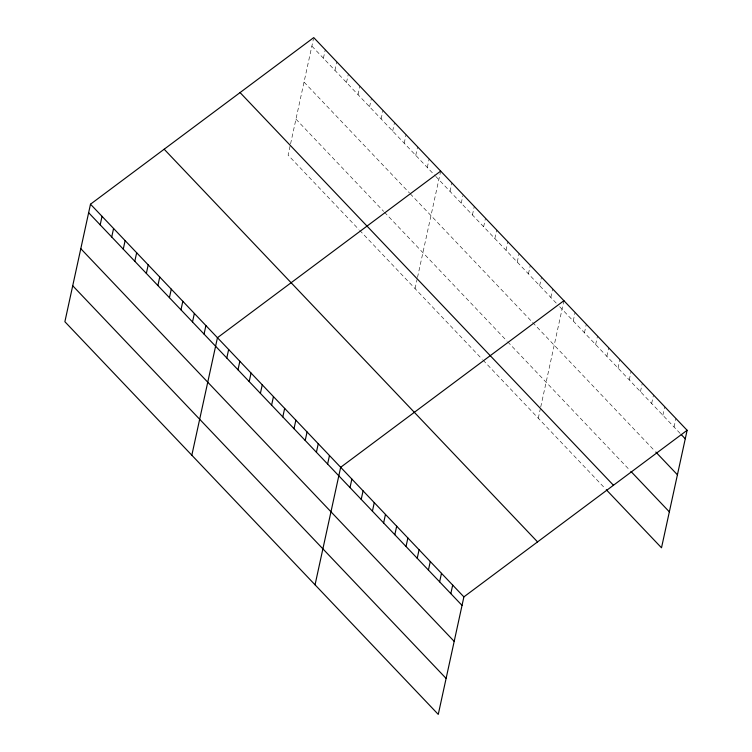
<?xml version="1.0" encoding="UTF-8"?>
<svg xmlns="http://www.w3.org/2000/svg" width="752" height="752" viewBox="0 0 752 752"><rect width="100%" height="100%" fill="white"/><g stroke="black" fill="none" stroke-linecap="round" stroke-linejoin="round"><path stroke-width="0.56" stroke-dasharray="3.76 2.82" d="M290.075 146.123L288.11 155.119L358.901 229.557M290.563 143.876L313.499 38.662M323.416 58.252L325.278 49.735M334.96 70.397L336.821 61.871M346.503 82.532L348.355 74.016M358.046 94.667L359.898 86.151M369.58 106.803L371.441 98.286M381.123 118.938L382.984 110.422M392.666 131.083L394.527 122.567M404.209 143.218L406.061 134.702M415.753 155.354L417.604 146.837M427.286 167.489L429.148 158.973M415.066 288.627L417.022 279.631M417.52 277.385L440.456 172.18M450.034 191.412L451.886 182.896M461.23 203.19L462.856 195.736M472.435 214.969L474.296 206.452M483.639 226.756L485.491 218.23M494.835 238.534L496.696 230.018M506.04 250.313L507.901 241.796M517.244 262.091L519.096 253.574M528.44 273.869L530.301 265.353M539.645 285.657L541.506 277.14M550.849 297.435L552.701 288.918M538.282 418.215L540.246 409.22M540.735 406.973L563.906 300.697M573.25 320.991L575.111 312.475M584.454 332.779L586.306 324.262M595.65 344.557L597.511 336.041M606.855 356.335L608.716 347.819M618.059 368.113L619.911 359.597M629.255 379.901L631.116 371.375M640.46 391.679L642.321 383.163M651.664 403.457L653.516 394.941M662.86 415.236L664.721 406.719M674.065 427.023L675.926 418.497M311.883 46.116L434.985 175.583M435.756 176.391L556.452 303.329M559.648 306.694L680.466 433.754M304.034 82.09L409.445 192.944M410.216 193.753L531.805 321.621M532.604 322.467L655.02 451.209M295.959 119.145L383.67 211.387M384.441 212.205L506.923 341.013M507.722 341.85L630.138 470.602M359.672 230.366L482.276 359.315M483.075 360.152L605.492 488.894"/><path stroke-width="1.13" d="M90.494 204.206L64.879 321.715L438.266 714.4L463.89 596.881L687.121 430.285L313.734 37.6L90.494 204.206L463.89 596.881M100.185 224.857L102.037 216.341M111.719 236.993L113.58 228.476M123.262 249.128L125.123 240.612M134.805 261.273L136.667 252.747M146.349 273.408L148.2 264.892M157.892 285.544L159.744 277.027M169.426 297.679L171.287 289.163M180.969 309.815L182.83 301.298M192.512 321.959L194.364 313.443M204.055 334.095L205.907 325.578M191.826 455.233L217.45 337.714L440.691 171.108M226.794 358.008L228.655 349.492M237.999 369.796L239.85 361.27M249.194 381.574L251.055 373.058M260.399 393.352L262.26 384.836M271.604 405.131L273.455 396.614M282.799 416.918L284.66 408.392M294.004 428.696L295.865 420.18M305.209 440.475L307.06 431.958M316.404 452.253L318.265 443.736M327.609 464.04L329.47 455.515M315.05 584.812L340.665 467.302L563.906 300.697M350.009 487.597L351.87 479.08M361.214 499.375L363.075 490.859M372.419 511.163L374.27 502.637M383.614 522.941L385.475 514.424M394.819 534.719L396.68 526.203M406.024 546.497L407.875 537.981M417.219 558.275L419.08 549.759M428.424 570.063L430.285 561.547M439.629 581.841L441.48 573.325M450.824 593.619L452.685 585.103M687.121 430.285L661.506 547.794L606.291 489.74M681.265 434.59L685.269 438.801M655.819 452.046L677.42 474.766M630.937 471.438L669.346 511.83M240.067 92.581L613.453 485.256M164.171 149.225L537.558 541.91M88.642 212.722L462.029 605.398M80.802 248.686L454.189 641.371M72.718 285.751L446.105 678.426"/></g></svg>
